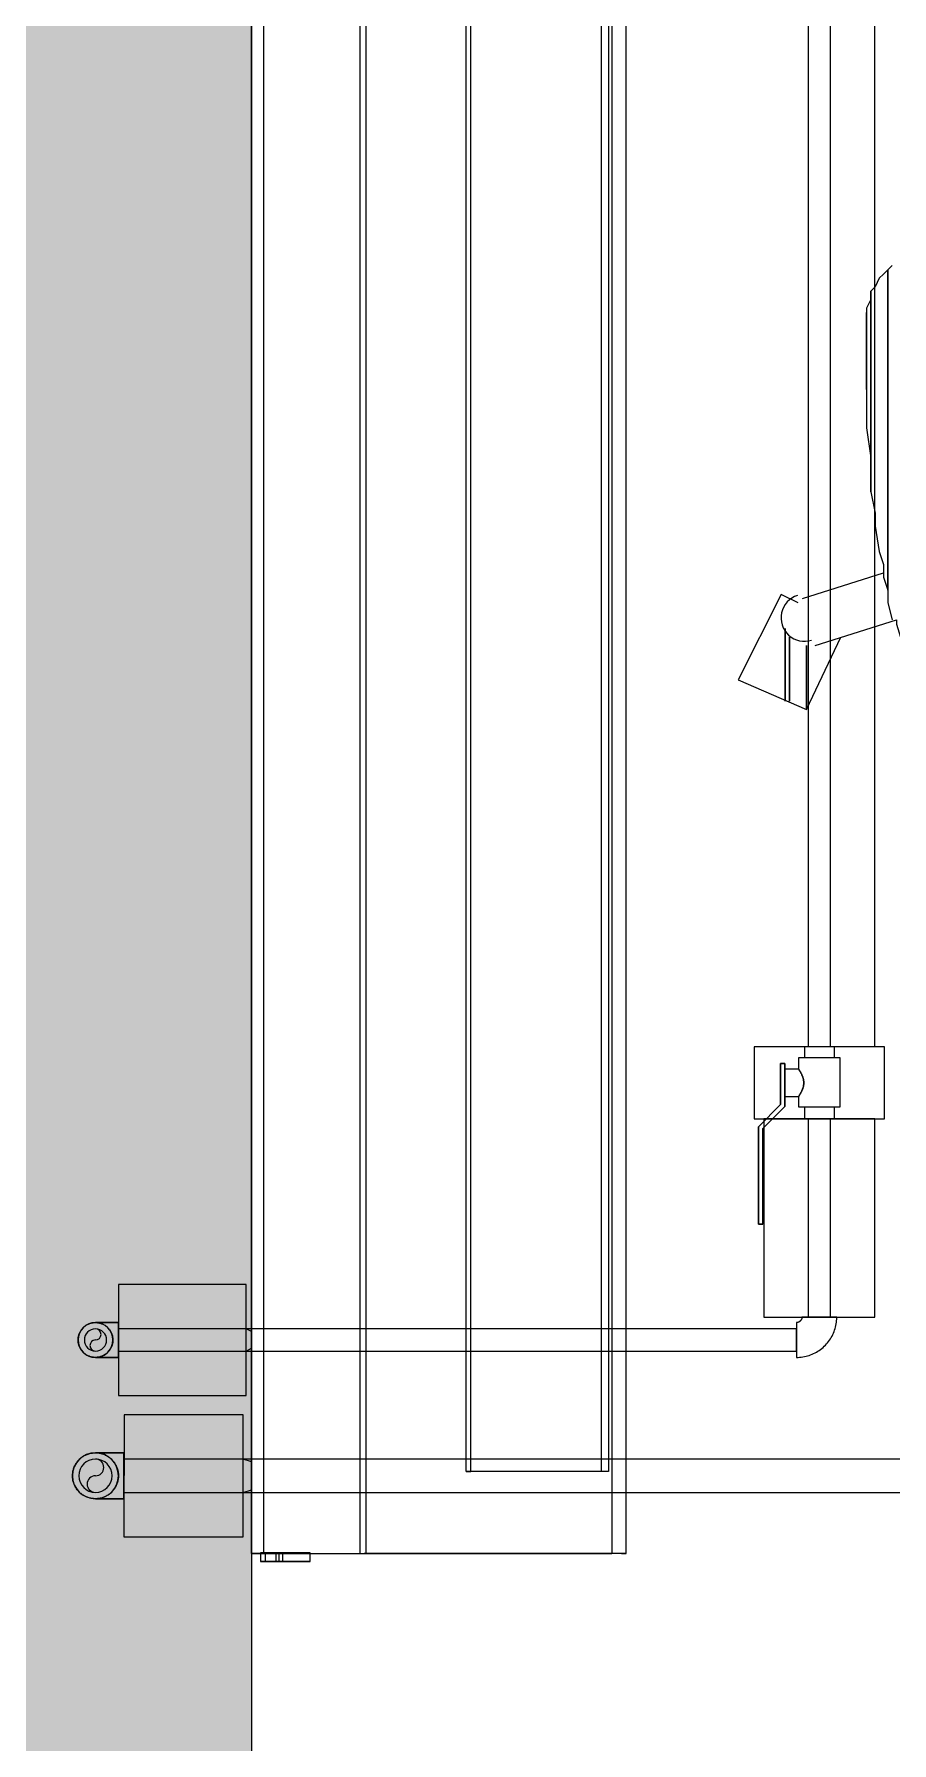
# Model space of a CAD drawing. Header units: metres. Extents: x 29 to 86.9, y -23.2 to 39.7.
# Drawn here: x 71.625 to 72.116, y -19.222 to -18.243 of the extents above; entities that cross this region are included whole.
import ezdxf

# ---------------------------------------------------------------- set-up
doc = ezdxf.new("R2010")
doc.units = ezdxf.units.M
doc.header["$LTSCALE"] = 100
doc.layers.get('0').update_dxf_attribs({"color": 254})
for name, color, linetype, lineweight in [('Arqui', 8, 'Continuous', 0), ('M-EQPM', 14, 'Continuous', 18), ('P-PIPE', 7, 'Continuous', 18)]:
    doc.layers.add(name, color=color, linetype=linetype, lineweight=lineweight)

# ---------------------------------------------------------------- blocks, each defined once
blk = doc.blocks.new('estructura etapa 3')
at = {"layer": 'Arqui'}
h = blk.add_hatch(color=256, dxfattribs=at)
h.paths.add_polyline_path([(-91.65052, -6658.12395), (-91.65052, -6657.62395), (-92.34962, -6657.62395), (-92.34962, -6658.12395)])
h.paths.add_polyline_path([(-49.3536, -6658.12395), (-49.3536, -6657.62395), (-50.0545, -6657.62407), (-50.0545, -6658.12407)])
h.paths.add_polyline_path([(-56.05269, -6658.12395), (-56.05269, -6657.62395), (-56.75269, -6657.62405), (-56.75269, -6658.12405)])
h.paths.add_polyline_path([(-76.44963, -6659.12395), (-76.94963, -6659.12395), (-76.94963, -6657.62395), (-76.44963, -6657.62395)])
h.paths.add_polyline_path([(-83.94962, -6659.12395), (-84.44962, -6659.12395), (-84.44962, -6657.62395), (-83.94962, -6657.62395)])
h.paths.add_polyline_path([(-60.452, -6659.12395), (-60.952, -6659.12395), (-60.952, -6657.62395), (-60.452, -6657.62395)])
h.paths.add_polyline_path([(-67.94963, -6659.12395), (-68.44963, -6659.12395), (-68.44963, -6657.62395), (-67.94963, -6657.62395)])
h.paths.add_polyline_path([(-91.85007, -6668.19877), (-91.85097, -6667.59877), (-92.35007, -6667.59878), (-92.34917, -6668.19878)])
h.paths.add_polyline_path([(-49.3536, -6668.19883), (-49.3536, -6667.59883), (-49.8536, -6667.59883), (-49.8536, -6668.19883)])
h.paths.add_polyline_path([(-56.15447, -6668.14883), (-56.15447, -6667.64883), (-56.85357, -6667.64908), (-56.85357, -6668.14908)])
h.paths.add_polyline_path([(-59.952, -6667.64883), (-59.952, -6668.14883), (-61.452, -6668.14883), (-61.452, -6667.64883)])
h.paths.add_polyline_path([(-75.94963, -6667.64883), (-75.94963, -6668.14883), (-77.44963, -6668.14883), (-77.44963, -6667.64883)])
h.paths.add_polyline_path([(-68.94963, -6667.64883), (-68.94963, -6668.14883), (-67.44963, -6668.14883), (-67.44963, -6667.64883)])
h.paths.add_polyline_path([(-84.94963, -6667.64883), (-84.94963, -6668.14883), (-83.44963, -6668.14883), (-83.44963, -6667.64883)])
h.paths.add_polyline_path([(-91.85007, -6676.19871), (-91.85007, -6675.59871), (-92.34917, -6675.59883), (-92.34917, -6676.19883)])
h.paths.add_polyline_path([(-49.3536, -6676.19883), (-49.3536, -6675.59883), (-49.8536, -6675.59883), (-49.8536, -6676.19883)])
h.paths.add_polyline_path([(-56.15447, -6676.14883), (-56.15447, -6675.64883), (-56.75357, -6675.64883), (-56.75357, -6676.14883)])
h.paths.add_polyline_path([(-59.952, -6675.64883), (-59.952, -6676.14883), (-61.452, -6676.14883), (-61.452, -6675.64883)])
h.paths.add_polyline_path([(-75.94963, -6675.64883), (-75.94963, -6676.14883), (-77.44963, -6676.14883), (-77.44963, -6675.64883)])
h.paths.add_polyline_path([(-68.94963, -6675.64883), (-68.94963, -6676.14883), (-67.44963, -6676.14883), (-67.44963, -6675.64883)])
h.paths.add_polyline_path([(-84.94963, -6675.64883), (-84.94963, -6676.14883), (-83.44963, -6676.14883), (-83.44963, -6675.64883)])
h.paths.add_polyline_path([(-91.84715, -6686.29878), (-91.85051, -6685.69877), (-92.34961, -6685.69877), (-92.34625, -6686.29877)])
h.paths.add_polyline_path([(-49.35447, -6686.29871), (-49.3536, -6685.69871), (-49.8536, -6685.69871), (-49.85447, -6686.29871)])
h.paths.add_polyline_path([(-56.15447, -6686.24883), (-56.15447, -6685.74883), (-56.75357, -6685.74883), (-56.75357, -6686.24883)])
h.paths.add_polyline_path([(-59.952, -6685.74883), (-59.952, -6686.24883), (-61.452, -6686.24883), (-61.452, -6685.74883)])
h.paths.add_polyline_path([(-75.94963, -6685.74883), (-75.94963, -6686.24883), (-77.44963, -6686.24883), (-77.44963, -6685.74883)])
h.paths.add_polyline_path([(-68.94963, -6685.74883), (-68.94963, -6686.24883), (-67.44963, -6686.24883), (-67.44963, -6685.74883)])
h.paths.add_polyline_path([(-84.94963, -6685.74883), (-84.94963, -6686.24883), (-83.44963, -6686.24883), (-83.44963, -6685.74883)])
h.paths.add_polyline_path([(-49.35315, -6694.29444), (-49.3536, -6693.69892), (-49.8545, -6693.69874), (-49.85405, -6694.29426)])
h.paths.add_polyline_path([(-56.0536, -6694.24883), (-56.0536, -6693.74883), (-56.75269, -6693.74878), (-56.75269, -6694.24878)])
h.paths.add_polyline_path([(-91.65052, -6694.24882), (-91.65052, -6693.74882), (-92.34962, -6693.74883), (-92.34962, -6694.24883)])
h.paths.add_polyline_path([(-59.952, -6693.74883), (-59.952, -6694.24883), (-61.452, -6694.24883), (-61.452, -6693.74883)])
h.paths.add_polyline_path([(-75.94963, -6693.74883), (-75.94963, -6694.24883), (-77.44963, -6694.24883), (-77.44963, -6693.74883)])
h.paths.add_polyline_path([(-68.94963, -6693.74883), (-68.94963, -6694.24883), (-67.44963, -6694.24883), (-67.44963, -6693.74883)])
h.paths.add_polyline_path([(-84.94963, -6693.74883), (-84.94963, -6694.24883), (-83.44963, -6694.24883), (-83.44963, -6693.74883)])
h.paths.add_polyline_path([(-49.35777, -6703.97368), (-49.35316, -6703.37368), (-49.85404, -6703.37399), (-49.85865, -6703.97399)])
h.paths.add_polyline_path([(-56.0536, -6703.92384), (-56.0536, -6703.42384), (-56.75273, -6703.42407), (-56.75273, -6703.92407)])
h.paths.add_polyline_path([(-67.94963, -6704.92408), (-67.94963, -6703.42408), (-68.44963, -6703.42408), (-68.44963, -6704.92408)])
h.paths.add_polyline_path([(-91.65052, -6703.92384), (-91.65052, -6703.42384), (-92.34967, -6703.42384), (-92.34967, -6703.92384)])
h.paths.add_polyline_path([(-61.84721, -6703.42384), (-60.34721, -6703.42384), (-60.34721, -6703.92384), (-61.84721, -6703.92384)])
h.paths.add_polyline_path([(-83.94962, -6704.92408), (-83.94962, -6703.42408), (-84.44962, -6703.42408), (-84.44962, -6704.92408)])
h.paths.add_polyline_path([(-76.44963, -6704.92408), (-76.44963, -6703.42408), (-76.94963, -6703.42408), (-76.94963, -6704.92408)])
h.paths.add_polyline_path([(-49.3536, -6711.94883), (-49.3536, -6711.44883), (-50.0536, -6711.44883), (-50.0536, -6711.94883)])
h.paths.add_polyline_path([(-55.9536, -6711.94883), (-55.9536, -6711.44883), (-56.6536, -6711.44883), (-56.6536, -6711.94883)])
h.paths.add_polyline_path([(-91.64962, -6711.94883), (-91.64962, -6711.44883), (-92.34962, -6711.44883), (-92.34962, -6711.94883)])
h.paths.add_polyline_path([(-60.952, -6711.94883), (-60.952, -6709.54883), (-60.452, -6709.54883), (-60.452, -6711.94883)])
h.paths.add_polyline_path([(-68.44963, -6709.54883), (-68.44963, -6711.94883), (-67.94963, -6711.94883), (-67.94963, -6709.54883)])
h.paths.add_polyline_path([(-76.94963, -6709.54883), (-76.94963, -6711.94883), (-76.44963, -6711.94883), (-76.44963, -6709.54883)])
h.paths.add_polyline_path([(-83.94962, -6709.54883), (-83.94962, -6711.94883), (-84.44962, -6711.94883), (-84.44962, -6709.54883)])
blk.add_lwpolyline([(-60.952, -6711.94883), (-60.952, -6709.54883), (-60.452, -6709.54883), (-60.452, -6711.94883)], close=True, dxfattribs=at)
blk = doc.blocks.new('A$C9582355f')
at = {"layer": 'Arqui'}
for points in [[(43.13332, 4.78815), (43.13087, 4.78571), (43.12843, 4.78326), (43.12598, 4.78082), (43.12354, 4.77593), (43.12109, 4.77348), (43.12109, 4.76859), (43.11865, 4.7637), (43.11865, 4.76125), (43.11865, 4.75881), (43.11865, 4.75392), (43.11865, 4.74658), (43.11865, 4.73435), (43.11865, 4.72701), (43.11865, 4.71723), (43.11865, 4.70989), (43.11865, 4.69522), (43.12109, 4.6781), (43.12109, 4.66832), (43.12109, 4.65854), (43.12354, 4.64631), (43.12354, 4.63897), (43.12598, 4.6243), (43.12843, 4.61696), (43.12843, 4.60962), (43.13087, 4.60229), (43.13087, 4.59495), (43.13332, 4.58517)], [(43.13087, 4.60229), (43.13087, 4.78571), (43.13087, 4.60229)], [(43.12109, 4.65854), (43.12109, 4.77348), (43.12109, 4.65854)], [(43.11865, 4.71723), (43.11865, 4.76125), (43.11865, 4.71723)], [(43.08196, 4.5974), (43.12843, 4.61207)], [(43.07952, 4.59495), (43.06973, 4.59984), (43.04528, 4.55093), (43.08441, 4.53381), (43.10397, 4.57539)], [(43.07218, 4.5387), (43.07218, 4.58028), (43.07218, 4.5387)], [(43.07218, 4.5387), (43.07218, 4.58028), (43.07218, 4.5387)], [(43.0893, 4.5705), (43.13576, 4.58517), (43.13576, 4.58272), (43.13821, 4.57539), (43.13821, 4.5705)], [(43.07218, 4.5387), (43.07218, 4.57783), (43.07218, 4.5387)], [(43.07218, 4.5387), (43.07218, 4.57783), (43.07218, 4.5387)], [(43.07462, 4.5387), (43.07462, 4.57539), (43.07462, 4.5387)], [(43.07462, 4.5387), (43.07462, 4.57539), (43.07462, 4.5387)], [(43.08441, 4.53381), (43.08441, 4.5705), (43.08441, 4.53381)], [(43.08441, 4.53381), (43.08441, 4.5705), (43.08441, 4.53381)], [(43.04528, 4.55093), (43.08441, 4.53381)]]:
    blk.add_lwpolyline(points, dxfattribs=at)
blk.add_arc((43.08318, 4.58639), 0.01345, 107.56155, 287.56165, dxfattribs=at)
blk.add_blockref('estructura etapa 3', (103.2187, 6714.91415), dxfattribs=at)
blk = doc.blocks.new('USA_IDU_RAC_QMD3_231005_SALIDA ATRAS - 18_000BTU_ 208-230V_ AR18CSDABWKNCV-2213265-NIVEL 02')
at = {"layer": 'M-EQPM', "color": 1, "true_color": 0xff0000}
for p, q in [((75.40475, -13.62969), (75.39979, -13.62969)), ((76.46006, -13.62459), (75.40444, -13.62459)), ((75.40444, -13.62459), (75.40444, -13.68683)), ((75.40444, -13.62459), (76.46006, -13.62459)), ((75.40444, -13.63156), (75.40444, -13.62489)), ((75.40475, -13.63241), (75.39979, -13.63241)), ((75.39979, -13.63876), (75.40475, -13.63876)), ((75.40444, -13.63156), (76.46006, -13.63156)), ((75.40475, -13.64012), (75.39979, -13.64012)), ((75.39979, -13.64239), (75.40475, -13.64239)), ((75.39979, -13.65812), (75.40475, -13.65812)), ((75.40444, -13.68683), (75.40444, -13.68909)), ((75.40444, -13.68683), (76.46006, -13.68683)), ((75.40444, -13.69018), (76.46006, -13.69018)), ((75.45142, -13.74745), (75.45142, -13.75001)), ((75.45142, -13.74745), (76.41506, -13.74745)), ((75.45142, -13.75001), (76.41506, -13.75001)), ((75.45142, -13.82895), (75.45142, -13.82496)), ((75.45142, -13.82496), (76.41506, -13.82496)), ((75.40444, -13.83633), (75.40444, -13.83072)), ((76.46006, -13.83072), (75.40444, -13.83072)), ((76.41506, -13.82895), (75.45142, -13.82895)), ((75.40444, -13.83897), (76.46006, -13.83897)), ((75.40444, -13.83897), (76.46006, -13.83897))]:
    blk.add_line(p, q, dxfattribs=at)
for centre, major_axis, start_param, end_param in [((75.39979, -13.63604), (0, 0.00635), 0, 3.141593), ((75.39979, -13.63604), (0, 0.00635), 3.141593, 6.283185), ((75.40444, -13.62685), (0, 0.00226), 0, 0.523599), ((75.40475, -13.63604), (0, 0.00635), 3.141593, 6.283185), ((75.40475, -13.63604), (0, 0.00635), 0, 3.141593), ((75.39979, -13.63558), (0, 0.00317), 0, 3.141593), ((75.39979, -13.63558), (0, 0.00318), 3.141593, 6.283185), ((75.40444, -13.64455), (0, 0.49795), 1.544707, 1.953968), ((75.40475, -13.63558), (0, 0.00317), 3.141593, 6.283185), ((75.40475, -13.63558), (0, 0.00318), 0, 3.141593), ((75.39979, -13.64912), (0, 0.009), 0, 3.141593), ((75.39979, -13.64912), (0, 0.009), 3.141593, 6.283185), ((75.40475, -13.64912), (0, 0.009), 3.141593, 6.283185), ((75.40475, -13.64912), (0, 0.009), 0, 3.141593), ((75.40444, -13.69294), (0, 0.00545), 5.244483, 5.497787), ((75.40444, -13.67528), (0, 0.20951), 3.815648, 4.641231), ((75.45142, -13.68475), (0, 0.1887), 3.874838, 4.373706), ((75.45142, -13.68709), (0, 0.19169), 3.879276, 4.377979), ((75.40444, -13.83235), (0, 0.00661), 2.216568, 3.141593)]:
    blk.add_ellipse(centre, major_axis=major_axis, ratio=0.000003, start_param=start_param, end_param=end_param, dxfattribs=at)
blk = doc.blocks.new('Ball_Valve-Brass-Standard_Port-WATTS-WBVS3-0_38_Thru_3_00_Inch-Soldered - 3_8_-2001148-NIVEL 02')
at = {"layer": 'P-PIPE', "color": 30, "true_color": 0xff8000}
for p, q in [((72.06575, -18.82316), (72.06575, -18.82946)), ((72.07436, -18.82316), (72.06575, -18.82316)), ((72.08297, -18.82316), (72.07436, -18.82316)), ((72.08297, -18.82946), (72.08297, -18.82316)), ((72.05462, -18.83273), (72.05213, -18.83273)), ((72.05213, -18.83273), (72.05213, -18.8563)), ((72.05213, -18.8563), (72.05213, -18.83273)), ((72.05213, -18.83273), (72.05462, -18.83273)), ((72.05462, -18.85734), (72.05462, -18.83273)), ((72.05462, -18.83273), (72.05462, -18.85734)), ((72.06244, -18.82946), (72.06244, -18.83593)), ((72.07436, -18.82946), (72.06244, -18.82946)), ((72.07436, -18.82946), (72.06575, -18.82946)), ((72.08297, -18.82946), (72.07436, -18.82946)), ((72.08627, -18.82946), (72.07436, -18.82946)), ((72.08627, -18.85752), (72.08627, -18.82946)), ((72.06244, -18.83593), (72.05462, -18.83593)), ((72.05462, -18.83593), (72.05462, -18.85168)), ((72.05462, -18.83593), (72.05462, -18.85168)), ((72.05462, -18.85168), (72.06244, -18.85168)), ((72.06244, -18.85168), (72.06244, -18.85752)), ((72.05213, -18.8563), (72.03943, -18.869)), ((72.03943, -18.869), (72.05213, -18.8563)), ((72.04192, -18.87004), (72.05462, -18.85734)), ((72.05462, -18.85734), (72.04192, -18.87004)), ((72.06244, -18.85752), (72.07436, -18.85752)), ((72.06575, -18.85752), (72.06575, -18.86446)), ((72.06575, -18.85752), (72.07436, -18.85752)), ((72.06575, -18.86446), (72.07436, -18.86446)), ((72.07436, -18.85752), (72.08297, -18.85752)), ((72.07436, -18.85752), (72.08627, -18.85752)), ((72.07436, -18.86446), (72.08297, -18.86446)), ((72.08297, -18.86446), (72.08297, -18.85752)), ((72.03943, -18.869), (72.03943, -18.92478)), ((72.03943, -18.92478), (72.03943, -18.869)), ((72.04192, -18.92478), (72.04192, -18.87004)), ((72.04192, -18.87004), (72.04192, -18.92478)), ((72.03943, -18.92478), (72.04192, -18.92478)), ((72.04192, -18.92478), (72.03943, -18.92478))]:
    blk.add_line(p, q, dxfattribs=at)
for points in [[(72.06244, -18.85168), (72.06246, -18.85168), (72.06251, -18.85162), (72.06264, -18.85141), (72.06276, -18.85119), (72.06293, -18.85092), (72.06313, -18.8506), (72.06332, -18.85029), (72.06348, -18.85002), (72.06359, -18.84981), (72.06371, -18.84959), (72.06387, -18.84928), (72.06409, -18.84887), (72.0643, -18.84844), (72.06444, -18.84811), (72.06452, -18.84792), (72.06458, -18.84778), (72.06463, -18.84763), (72.0647, -18.84743), (72.06483, -18.84708), (72.06501, -18.84655), (72.06516, -18.84601), (72.06526, -18.84556), (72.06531, -18.84522), (72.06535, -18.84487), (72.06539, -18.8444), (72.06541, -18.84381), (72.06539, -18.84321), (72.06535, -18.84274), (72.06531, -18.8424), (72.06526, -18.84206), (72.06516, -18.84161), (72.06501, -18.84106), (72.06483, -18.84054), (72.0647, -18.84018), (72.06463, -18.83998), (72.06458, -18.83983), (72.06452, -18.83969), (72.06444, -18.8395), (72.0643, -18.83918), (72.06409, -18.83874), (72.06387, -18.83833), (72.0637, -18.83802), (72.06359, -18.8378), (72.06348, -18.83759), (72.06332, -18.83732), (72.06313, -18.83701), (72.06293, -18.83669), (72.06276, -18.83642), (72.06264, -18.83621), (72.06251, -18.836), (72.06246, -18.83593), (72.06244, -18.83593)], [(72.06244, -18.83593), (72.06246, -18.83593), (72.06251, -18.836), (72.06264, -18.83621), (72.06276, -18.83642), (72.06293, -18.83669), (72.06313, -18.83701), (72.06332, -18.83732), (72.06348, -18.83759), (72.06359, -18.8378), (72.0637, -18.83802), (72.06387, -18.83833), (72.06409, -18.83874), (72.0643, -18.83918), (72.06444, -18.8395), (72.06452, -18.83969), (72.06458, -18.83983), (72.06463, -18.83998), (72.0647, -18.84018), (72.06483, -18.84054), (72.06501, -18.84106), (72.06516, -18.84161), (72.06526, -18.84206), (72.06531, -18.8424), (72.06535, -18.84274), (72.06539, -18.84321), (72.06541, -18.84381), (72.06539, -18.8444), (72.06535, -18.84487), (72.06531, -18.84522), (72.06526, -18.84556), (72.06516, -18.84601), (72.06501, -18.84655), (72.06483, -18.84708), (72.0647, -18.84743), (72.06463, -18.84763), (72.06458, -18.84778), (72.06452, -18.84792), (72.06444, -18.84811), (72.0643, -18.84844), (72.06409, -18.84887), (72.06387, -18.84928), (72.06371, -18.84959), (72.06359, -18.84981), (72.06348, -18.85002), (72.06332, -18.85029), (72.06313, -18.8506), (72.06293, -18.85092), (72.06276, -18.85119), (72.06264, -18.85141), (72.06251, -18.85162), (72.06246, -18.85168), (72.06244, -18.85168)]]:
    blk.add_open_spline(points, degree=3, knots=[0, 0, 0, 0, 0.055556, 0.083333, 0.111111, 0.138889, 0.166667, 0.194444, 0.208333, 0.222222, 0.236111, 0.25, 0.277778, 0.305556, 0.319444, 0.326389, 0.333333, 0.340278, 0.347222, 0.361111, 0.388889, 0.416667, 0.430556, 0.444444, 0.458333, 0.472222, 0.5, 0.527778, 0.541667, 0.555556, 0.569444, 0.583333, 0.611111, 0.638889, 0.652778, 0.659722, 0.666667, 0.673611, 0.680556, 0.694444, 0.722222, 0.75, 0.763889, 0.777778, 0.791667, 0.805556, 0.833333, 0.861111, 0.888889, 0.916667, 0.944444, 1, 1, 1, 1], dxfattribs=at)
blk = doc.blocks.new('Elbow - Welded - REFRIGERACION-V11-NIVEL 02')
at = {"layer": 'P-PIPE', "color": 1, "true_color": 0xff0000}
for p, q in [((71.67633, -19.06883), (71.67633, -19.05568)), ((71.67633, -19.08198), (71.67633, -19.06883))]:
    blk.add_line(p, q, dxfattribs=at)
at = {"layer": 'P-PIPE', "color": 1, "true_color": 0xff0000, "flags": 128}
for points in [[(71.67633, -19.05568), (71.67568, -19.05568), (71.67503, -19.05568), (71.67438, -19.05568), (71.67373, -19.05568), (71.67309, -19.05568), (71.67245, -19.05568), (71.67182, -19.05568), (71.6712, -19.05568), (71.67058, -19.05568), (71.66998, -19.05568), (71.66938, -19.05568), (71.6688, -19.05568), (71.66822, -19.05568), (71.66766, -19.05568), (71.66712, -19.05568), (71.66659, -19.05568), (71.66607, -19.05568), (71.66557, -19.05568), (71.66509, -19.05568), (71.66462, -19.05568), (71.66418, -19.05568), (71.66375, -19.05568), (71.66335, -19.05568), (71.66296, -19.05568), (71.6626, -19.05568), (71.66226, -19.05568), (71.66194, -19.05568), (71.66164, -19.05568), (71.66137, -19.05568), (71.66112, -19.05568), (71.6609, -19.05568), (71.6607, -19.05568), (71.66052, -19.05568), (71.66037, -19.05568), (71.66025, -19.05568), (71.66015, -19.05568), (71.66008, -19.05568), (71.66003, -19.05568), (71.66001, -19.05568)], [(71.66001, -19.08198), (71.66002, -19.08198), (71.66006, -19.08198), (71.66013, -19.08198), (71.66022, -19.08198), (71.66034, -19.08198), (71.66048, -19.08198), (71.66065, -19.08198), (71.66084, -19.08198), (71.66106, -19.08198), (71.6613, -19.08198), (71.66157, -19.08198), (71.66186, -19.08198), (71.66217, -19.08198), (71.6625, -19.08198), (71.66286, -19.08198), (71.66324, -19.08198), (71.66364, -19.08198), (71.66406, -19.08198), (71.6645, -19.08198), (71.66496, -19.08198), (71.66544, -19.08198), (71.66593, -19.08198), (71.66644, -19.08198), (71.66697, -19.08198), (71.66751, -19.08198), (71.66807, -19.08198), (71.66864, -19.08198), (71.66922, -19.08198), (71.66981, -19.08198), (71.67042, -19.08198), (71.67103, -19.08198), (71.67165, -19.08198), (71.67228, -19.08198), (71.67292, -19.08198), (71.67356, -19.08198), (71.6742, -19.08198), (71.67485, -19.08198), (71.6755, -19.08198), (71.67616, -19.08198), (71.67633, -19.08198)]]:
    blk.add_lwpolyline(points, dxfattribs=at)
at = {"layer": 'P-PIPE', "color": 1, "true_color": 0xff0000}
for start, end in [(0, 180), (180, 0)]:
    blk.add_arc((71.66001, -19.06883), 0.01315, start, end, dxfattribs=at)
blk = doc.blocks.new('Elbow - Welded - REFRIGERACION-V13-NIVEL 02')
at = {"layer": 'P-PIPE', "color": 1, "true_color": 0xff0000}
for p, q in [((71.67633, -19.06883), (71.67634, -19.05569)), ((71.67633, -19.08198), (71.67633, -19.06883))]:
    blk.add_line(p, q, dxfattribs=at)
at = {"layer": 'P-PIPE', "color": 1, "true_color": 0xff0000, "flags": 128}
for points in [[(71.64686, -19.06882), (71.64688, -19.0683), (71.64691, -19.06777), (71.64696, -19.06725), (71.64703, -19.06673), (71.64713, -19.06621), (71.64724, -19.0657), (71.64738, -19.06519), (71.64753, -19.06469), (71.64771, -19.06419), (71.6479, -19.0637), (71.64812, -19.06322), (71.64835, -19.06275), (71.6486, -19.06229), (71.64888, -19.06184), (71.64916, -19.0614), (71.64947, -19.06097), (71.64979, -19.06056), (71.65013, -19.06016), (71.65049, -19.05977), (71.65086, -19.05939), (71.65124, -19.05904), (71.65164, -19.05869), (71.65205, -19.05837), (71.65248, -19.05806), (71.65291, -19.05776), (71.65336, -19.05749), (71.65382, -19.05723), (71.65429, -19.05699), (71.65477, -19.05677), (71.65525, -19.05657), (71.65575, -19.05639), (71.65625, -19.05623), (71.65675, -19.05609), (71.65726, -19.05597), (71.65778, -19.05587), (71.6583, -19.05579), (71.65882, -19.05574), (71.65935, -19.0557), (71.65987, -19.05568), (71.66002, -19.05568)], [(71.66002, -19.05568), (71.66054, -19.05569), (71.66107, -19.05572), (71.66159, -19.05578), (71.66211, -19.05585), (71.66263, -19.05594), (71.66314, -19.05606), (71.66365, -19.05619), (71.66415, -19.05635), (71.66465, -19.05653), (71.66513, -19.05672), (71.66561, -19.05694), (71.66609, -19.05717), (71.66655, -19.05742), (71.667, -19.05769), (71.66744, -19.05798), (71.66787, -19.05829), (71.66828, -19.05861), (71.66868, -19.05895), (71.66907, -19.0593), (71.66945, -19.05967), (71.6698, -19.06006), (71.67015, -19.06046), (71.67047, -19.06087), (71.67078, -19.06129), (71.67108, -19.06173), (71.67135, -19.06218), (71.67161, -19.06264), (71.67185, -19.0631), (71.67207, -19.06358), (71.67227, -19.06407), (71.67245, -19.06456), (71.67261, -19.06506), (71.67275, -19.06557), (71.67287, -19.06608), (71.67297, -19.0666), (71.67305, -19.06712), (71.6731, -19.06764), (71.67314, -19.06817), (71.67316, -19.06869), (71.67316, -19.06883)], [(71.66002, -19.05568), (71.66003, -19.05568), (71.66007, -19.05568), (71.66013, -19.05568), (71.66022, -19.05568), (71.66034, -19.05568), (71.66048, -19.05568), (71.66065, -19.05568), (71.66084, -19.05568), (71.66106, -19.05568), (71.6613, -19.05568), (71.66157, -19.05568), (71.66186, -19.05568), (71.66217, -19.05568), (71.66251, -19.05568), (71.66287, -19.05568), (71.66325, -19.05568), (71.66365, -19.05568), (71.66407, -19.05568), (71.66451, -19.05568), (71.66497, -19.05568), (71.66544, -19.05568), (71.66594, -19.05568), (71.66645, -19.05568), (71.66698, -19.05568), (71.66752, -19.05568), (71.66807, -19.05568), (71.66864, -19.05568), (71.66923, -19.05568), (71.66982, -19.05569), (71.67042, -19.05569), (71.67104, -19.05569), (71.67166, -19.05569), (71.67229, -19.05569), (71.67292, -19.05569), (71.67356, -19.05569), (71.67421, -19.05569), (71.67486, -19.05569), (71.67551, -19.05569), (71.67616, -19.05569), (71.67634, -19.05569)], [(71.66001, -19.08197), (71.65948, -19.08196), (71.65896, -19.08193), (71.65843, -19.08188), (71.65791, -19.08181), (71.65739, -19.08171), (71.65688, -19.0816), (71.65637, -19.08146), (71.65587, -19.08131), (71.65538, -19.08113), (71.65489, -19.08094), (71.65441, -19.08072), (71.65394, -19.08049), (71.65347, -19.08023), (71.65302, -19.07996), (71.65258, -19.07968), (71.65216, -19.07937), (71.65174, -19.07905), (71.65134, -19.07871), (71.65095, -19.07835), (71.65058, -19.07798), (71.65022, -19.0776), (71.64988, -19.0772), (71.64955, -19.07679), (71.64924, -19.07636), (71.64895, -19.07593), (71.64867, -19.07548), (71.64841, -19.07502), (71.64818, -19.07455), (71.64796, -19.07407), (71.64776, -19.07359), (71.64758, -19.07309), (71.64742, -19.07259), (71.64727, -19.07209), (71.64715, -19.07157), (71.64706, -19.07106), (71.64698, -19.07054), (71.64692, -19.07002), (71.64688, -19.06949), (71.64687, -19.06897), (71.64686, -19.06882)], [(71.67316, -19.06883), (71.67315, -19.06936), (71.67312, -19.06988), (71.67306, -19.07041), (71.67299, -19.07093), (71.67289, -19.07144), (71.67278, -19.07196), (71.67264, -19.07247), (71.67249, -19.07297), (71.67231, -19.07346), (71.67212, -19.07395), (71.6719, -19.07443), (71.67167, -19.0749), (71.67142, -19.07536), (71.67115, -19.07582), (71.67086, -19.07626), (71.67055, -19.07668), (71.67023, -19.0771), (71.66989, -19.0775), (71.66954, -19.07789), (71.66917, -19.07826), (71.66878, -19.07862), (71.66838, -19.07896), (71.66797, -19.07929), (71.66755, -19.0796), (71.66711, -19.07989), (71.66666, -19.08017), (71.6662, -19.08043), (71.66573, -19.08066), (71.66526, -19.08088), (71.66477, -19.08108), (71.66428, -19.08126), (71.66378, -19.08142), (71.66327, -19.08156), (71.66276, -19.08168), (71.66224, -19.08178), (71.66172, -19.08186), (71.6612, -19.08192), (71.66067, -19.08196), (71.66015, -19.08197), (71.66001, -19.08197)], [(71.67633, -19.08198), (71.67568, -19.08198), (71.67502, -19.08198), (71.67437, -19.08198), (71.67373, -19.08198), (71.67309, -19.08198), (71.67245, -19.08198), (71.67182, -19.08198), (71.67119, -19.08198), (71.67058, -19.08198), (71.66997, -19.08198), (71.66938, -19.08198), (71.66879, -19.08198), (71.66822, -19.08198), (71.66766, -19.08198), (71.66711, -19.08198), (71.66658, -19.08198), (71.66606, -19.08198), (71.66557, -19.08198), (71.66508, -19.08198), (71.66462, -19.08198), (71.66417, -19.08198), (71.66375, -19.08198), (71.66334, -19.08198), (71.66296, -19.08198), (71.66259, -19.08198), (71.66225, -19.08198), (71.66193, -19.08198), (71.66164, -19.08198), (71.66136, -19.08198), (71.66112, -19.08198), (71.66089, -19.08198), (71.66069, -19.08198), (71.66052, -19.08198), (71.66037, -19.08198), (71.66024, -19.08198), (71.66015, -19.08197), (71.66007, -19.08197), (71.66003, -19.08197), (71.66001, -19.08197)]]:
    blk.add_lwpolyline(points, dxfattribs=at)
at = {"layer": 'P-PIPE', "color": 1, "true_color": 0xff0000}
for start, end in [(359.97936, 179.97936), (179.97936, 359.97936)]:
    blk.add_arc((71.66001, -19.06883), 0.01315, start, end, dxfattribs=at)
blk = doc.blocks.new('Elbow - Welded - REFRIGERACION-2896997-NIVEL 02')
at = {"layer": 'P-PIPE', "color": 11, "true_color": 0xff8080}
for p, q in [((-0.01315, 0.00997), (-0.01315, -0.00997)), ((-0.01315, 0.00997), (-0.01315, -0.00997)), ((0.00997, 0.01315), (-0.00997, 0.01315)), ((0.00997, 0.01315), (-0.00997, 0.01315))]:
    blk.add_line(p, q, dxfattribs=at)
at = {"layer": 'P-PIPE', "color": 11, "true_color": 0xff8080, "flags": 128}
for points in [[(-0.01315, -0.00997), (-0.01222, -0.00995), (-0.0113, -0.0099), (-0.01038, -0.00981), (-0.00946, -0.00968), (-0.00855, -0.00951), (-0.00765, -0.00931), (-0.00676, -0.00907), (-0.00587, -0.0088), (-0.005, -0.00849), (-0.00414, -0.00815), (-0.0033, -0.00777), (-0.00247, -0.00736), (-0.00166, -0.00692), (-0.00087, -0.00644), (-0.00009, -0.00593), (0.00066, -0.0054), (0.00139, -0.00483), (0.0021, -0.00423), (0.00278, -0.00361), (0.00344, -0.00296), (0.00407, -0.00228), (0.00467, -0.00158), (0.00525, -0.00086), (0.00579, -0.00011), (0.00631, 0.00066), (0.00679, 0.00144), (0.00724, 0.00225), (0.00766, 0.00307), (0.00805, 0.00391), (0.0084, 0.00477), (0.00872, 0.00564), (0.009, 0.00652), (0.00925, 0.00741), (0.00946, 0.00831), (0.00964, 0.00922), (0.00977, 0.01013), (0.00988, 0.01105), (0.00994, 0.01197), (0.00997, 0.0129), (0.00997, 0.01315)], [(-0.00997, 0.01315), (-0.00997, 0.01302), (-0.00998, 0.01289), (-0.00999, 0.01277), (-0.01001, 0.01264), (-0.01003, 0.01252), (-0.01006, 0.01239), (-0.0101, 0.01227), (-0.01013, 0.01215), (-0.01018, 0.01203), (-0.01022, 0.01191), (-0.01027, 0.01179), (-0.01033, 0.01168), (-0.01039, 0.01157), (-0.01046, 0.01146), (-0.01053, 0.01135), (-0.0106, 0.01125), (-0.01068, 0.01115), (-0.01076, 0.01105), (-0.01085, 0.01096), (-0.01093, 0.01087), (-0.01103, 0.01078), (-0.01112, 0.0107), (-0.01122, 0.01062), (-0.01133, 0.01055), (-0.01143, 0.01047), (-0.01154, 0.01041), (-0.01165, 0.01035), (-0.01176, 0.01029), (-0.01188, 0.01024), (-0.012, 0.01019), (-0.01212, 0.01014), (-0.01224, 0.0101), (-0.01236, 0.01007), (-0.01248, 0.01004), (-0.01261, 0.01002), (-0.01273, 0.01), (-0.01286, 0.00998), (-0.01299, 0.00998), (-0.01311, 0.00997), (-0.01315, 0.00997)]]:
    blk.add_lwpolyline(points, dxfattribs=at)
blk = doc.blocks.new('Elbow - Welded - REFRIGERACION-V20-NIVEL 02')
at = {"layer": 'P-PIPE', "color": 11, "true_color": 0xff8080}
for p, q in [((71.67316, -18.99107), (71.67316, -18.9811)), ((71.67316, -19.00104), (71.67316, -18.99107))]:
    blk.add_line(p, q, dxfattribs=at)
at = {"layer": 'P-PIPE', "color": 11, "true_color": 0xff8080, "flags": 128}
for points in [[(71.67316, -18.9811), (71.67263, -18.9811), (71.67211, -18.9811), (71.67158, -18.9811), (71.67106, -18.9811), (71.67055, -18.9811), (71.67003, -18.9811), (71.66952, -18.9811), (71.66902, -18.9811), (71.66853, -18.9811), (71.66804, -18.9811), (71.66756, -18.9811), (71.66709, -18.9811), (71.66663, -18.9811), (71.66617, -18.9811), (71.66573, -18.9811), (71.66531, -18.9811), (71.66489, -18.9811), (71.66449, -18.9811), (71.6641, -18.9811), (71.66373, -18.9811), (71.66337, -18.9811), (71.66303, -18.9811), (71.6627, -18.9811), (71.66239, -18.9811), (71.6621, -18.9811), (71.66182, -18.9811), (71.66156, -18.9811), (71.66132, -18.9811), (71.6611, -18.9811), (71.6609, -18.9811), (71.66072, -18.9811), (71.66056, -18.9811), (71.66042, -18.9811), (71.6603, -18.9811), (71.6602, -18.9811), (71.66012, -18.9811), (71.66007, -18.9811), (71.66003, -18.9811), (71.66001, -18.9811)], [(71.66001, -19.00104), (71.66002, -19.00104), (71.66005, -19.00104), (71.66011, -19.00104), (71.66018, -19.00104), (71.66027, -19.00104), (71.66039, -19.00104), (71.66052, -19.00104), (71.66068, -19.00104), (71.66085, -19.00104), (71.66105, -19.00104), (71.66126, -19.00104), (71.6615, -19.00104), (71.66175, -19.00104), (71.66202, -19.00104), (71.66231, -19.00104), (71.66261, -19.00104), (71.66294, -19.00104), (71.66327, -19.00104), (71.66363, -19.00104), (71.664, -19.00104), (71.66438, -19.00104), (71.66478, -19.00104), (71.66519, -19.00104), (71.66562, -19.00104), (71.66605, -19.00104), (71.6665, -19.00104), (71.66696, -19.00104), (71.66743, -19.00104), (71.66791, -19.00104), (71.66839, -19.00104), (71.66889, -19.00104), (71.66939, -19.00104), (71.66989, -19.00104), (71.67041, -19.00104), (71.67092, -19.00104), (71.67144, -19.00104), (71.67197, -19.00104), (71.67249, -19.00104), (71.67302, -19.00104), (71.67316, -19.00104)]]:
    blk.add_lwpolyline(points, dxfattribs=at)
at = {"layer": 'P-PIPE', "color": 11, "true_color": 0xff8080}
for start, end in [(0, 180), (180, 0)]:
    blk.add_arc((71.66001, -18.99107), 0.00997, start, end, dxfattribs=at)
blk = doc.blocks.new('Elbow - Welded - REFRIGERACION-V22-NIVEL 02')
at = {"layer": 'P-PIPE', "color": 11, "true_color": 0xff8080}
for p, q in [((71.67316, -18.99107), (71.67316, -18.9811)), ((71.67316, -19.00104), (71.67316, -18.99107))]:
    blk.add_line(p, q, dxfattribs=at)
at = {"layer": 'P-PIPE', "color": 11, "true_color": 0xff8080, "flags": 128}
for points in [[(71.65004, -18.99107), (71.65005, -18.99067), (71.65007, -18.99027), (71.65011, -18.98988), (71.65017, -18.98948), (71.65024, -18.98909), (71.65033, -18.9887), (71.65043, -18.98832), (71.65055, -18.98793), (71.65068, -18.98756), (71.65083, -18.98719), (71.65099, -18.98682), (71.65117, -18.98647), (71.65136, -18.98612), (71.65156, -18.98577), (71.65178, -18.98544), (71.65201, -18.98512), (71.65226, -18.9848), (71.65251, -18.9845), (71.65278, -18.9842), (71.65306, -18.98392), (71.65336, -18.98365), (71.65366, -18.98339), (71.65397, -18.98314), (71.65429, -18.9829), (71.65462, -18.98268), (71.65496, -18.98247), (71.65531, -18.98228), (71.65567, -18.9821), (71.65603, -18.98193), (71.6564, -18.98178), (71.65677, -18.98164), (71.65715, -18.98152), (71.65754, -18.98141), (71.65792, -18.98132), (71.65832, -18.98124), (71.65871, -18.98118), (71.65911, -18.98114), (71.6595, -18.98111), (71.6599, -18.9811), (71.66001, -18.9811)], [(71.66001, -18.9811), (71.66041, -18.98111), (71.66081, -18.98113), (71.6612, -18.98117), (71.6616, -18.98123), (71.66199, -18.9813), (71.66238, -18.98139), (71.66277, -18.98149), (71.66315, -18.98161), (71.66352, -18.98174), (71.66389, -18.98189), (71.66426, -18.98205), (71.66462, -18.98223), (71.66497, -18.98242), (71.66531, -18.98262), (71.66564, -18.98284), (71.66597, -18.98307), (71.66628, -18.98332), (71.66659, -18.98357), (71.66688, -18.98384), (71.66716, -18.98412), (71.66744, -18.98442), (71.6677, -18.98472), (71.66794, -18.98503), (71.66818, -18.98535), (71.6684, -18.98568), (71.66861, -18.98602), (71.66881, -18.98637), (71.66899, -18.98673), (71.66915, -18.98709), (71.6693, -18.98746), (71.66944, -18.98783), (71.66956, -18.98821), (71.66967, -18.9886), (71.66976, -18.98898), (71.66984, -18.98938), (71.6699, -18.98977), (71.66994, -18.99017), (71.66997, -18.99056), (71.66998, -18.99096), (71.66998, -18.99107)], [(71.66001, -18.9811), (71.66002, -18.9811), (71.66005, -18.9811), (71.66011, -18.9811), (71.66018, -18.9811), (71.66027, -18.9811), (71.66039, -18.9811), (71.66052, -18.9811), (71.66068, -18.9811), (71.66085, -18.9811), (71.66105, -18.9811), (71.66126, -18.9811), (71.6615, -18.9811), (71.66175, -18.9811), (71.66202, -18.9811), (71.66231, -18.9811), (71.66261, -18.9811), (71.66294, -18.9811), (71.66327, -18.9811), (71.66363, -18.9811), (71.664, -18.9811), (71.66438, -18.9811), (71.66478, -18.9811), (71.66519, -18.9811), (71.66562, -18.9811), (71.66605, -18.9811), (71.6665, -18.9811), (71.66696, -18.9811), (71.66743, -18.9811), (71.66791, -18.9811), (71.66839, -18.9811), (71.66889, -18.9811), (71.66939, -18.9811), (71.66989, -18.9811), (71.67041, -18.9811), (71.67092, -18.9811), (71.67144, -18.9811), (71.67197, -18.9811), (71.67249, -18.9811), (71.67302, -18.9811), (71.67316, -18.9811)], [(71.66001, -19.00104), (71.65961, -19.00103), (71.65921, -19.00101), (71.65882, -19.00097), (71.65842, -19.00092), (71.65803, -19.00084), (71.65764, -19.00076), (71.65726, -19.00065), (71.65687, -19.00054), (71.6565, -19.0004), (71.65613, -19.00026), (71.65576, -19.00009), (71.65541, -18.99992), (71.65506, -18.99972), (71.65471, -18.99952), (71.65438, -18.9993), (71.65406, -18.99907), (71.65374, -18.99882), (71.65344, -18.99857), (71.65314, -18.9983), (71.65286, -18.99802), (71.65259, -18.99773), (71.65233, -18.99742), (71.65208, -18.99711), (71.65184, -18.99679), (71.65162, -18.99646), (71.65141, -18.99612), (71.65122, -18.99577), (71.65104, -18.99542), (71.65087, -18.99505), (71.65072, -18.99468), (71.65058, -18.99431), (71.65046, -18.99393), (71.65035, -18.99355), (71.65026, -18.99316), (71.65018, -18.99277), (71.65012, -18.99237), (71.65008, -18.99198), (71.65005, -18.99158), (71.65004, -18.99118), (71.65004, -18.99107)], [(71.66998, -18.99107), (71.66997, -18.99147), (71.66995, -18.99187), (71.66991, -18.99226), (71.66986, -18.99266), (71.66978, -18.99305), (71.6697, -18.99344), (71.66959, -18.99383), (71.66948, -18.99421), (71.66934, -18.99458), (71.6692, -18.99495), (71.66903, -18.99532), (71.66886, -18.99568), (71.66866, -18.99603), (71.66846, -18.99637), (71.66824, -18.9967), (71.66801, -18.99703), (71.66776, -18.99734), (71.66751, -18.99765), (71.66724, -18.99794), (71.66696, -18.99822), (71.66667, -18.9985), (71.66636, -18.99876), (71.66605, -18.999), (71.66573, -18.99924), (71.6654, -18.99946), (71.66506, -18.99967), (71.66471, -18.99987), (71.66436, -19.00005), (71.66399, -19.00021), (71.66362, -19.00036), (71.66325, -19.0005), (71.66287, -19.00062), (71.66249, -19.00073), (71.6621, -19.00082), (71.66171, -19.0009), (71.66131, -19.00096), (71.66092, -19.001), (71.66052, -19.00103), (71.66012, -19.00104), (71.66001, -19.00104)], [(71.67316, -19.00104), (71.67263, -19.00104), (71.67211, -19.00104), (71.67158, -19.00104), (71.67106, -19.00104), (71.67055, -19.00104), (71.67003, -19.00104), (71.66952, -19.00104), (71.66902, -19.00104), (71.66853, -19.00104), (71.66804, -19.00104), (71.66756, -19.00104), (71.66709, -19.00104), (71.66663, -19.00104), (71.66617, -19.00104), (71.66573, -19.00104), (71.66531, -19.00104), (71.66489, -19.00104), (71.66449, -19.00104), (71.6641, -19.00104), (71.66373, -19.00104), (71.66337, -19.00104), (71.66303, -19.00104), (71.6627, -19.00104), (71.66239, -19.00104), (71.6621, -19.00104), (71.66182, -19.00104), (71.66156, -19.00104), (71.66132, -19.00104), (71.6611, -19.00104), (71.6609, -19.00104), (71.66072, -19.00104), (71.66056, -19.00104), (71.66042, -19.00104), (71.6603, -19.00104), (71.6602, -19.00104), (71.66012, -19.00104), (71.66007, -19.00104), (71.66003, -19.00104), (71.66001, -19.00104)]]:
    blk.add_lwpolyline(points, dxfattribs=at)
at = {"layer": 'P-PIPE', "color": 11, "true_color": 0xff8080}
for start, end in [(359.99989, 179.99989), (179.99989, 359.99989)]:
    blk.add_arc((71.66001, -18.99107), 0.00997, start, end, dxfattribs=at)

msp = doc.modelspace()

# ---------------------------------------------------------------- linework, layer by layer
at = {"layer": 'P-PIPE', "color": 11, "true_color": 0xff8080}
for p, q in [((72.06801, -14.13502), (72.06801, -18.8232)), ((72.08071, -18.8232), (72.08071, -14.13502)), ((72.10611, -18.8232), (72.10611, -14.13502)), ((72.04261, -18.8645), (72.04261, -18.97797)), ((72.10611, -18.8645), (72.04261, -18.8645)), ((72.06801, -18.8645), (72.06801, -18.97797)), ((72.08071, -18.97797), (72.08071, -18.8645)), ((72.10611, -18.97797), (72.10611, -18.8645)), ((71.74619, -18.95937), (71.67316, -18.95937)), ((71.67316, -18.95937), (71.67316, -19.02287)), ((71.74619, -19.02287), (71.74619, -18.95937)), ((72.04261, -18.97797), (72.10611, -18.97797)), ((72.06121, -18.98477), (71.67316, -18.98477)), ((71.67316, -18.98477), (71.67316, -18.99747)), ((71.74619, -18.98477), (71.67316, -18.98477)), ((71.74936, -18.98635), (71.74619, -18.98477)), ((72.06121, -18.99747), (72.06121, -18.98477)), ((71.67316, -18.99747), (72.06121, -18.99747)), ((71.67316, -18.99747), (71.74619, -18.99747)), ((71.74619, -18.99747), (71.74936, -18.99588)), ((71.67316, -19.02287), (71.74619, -19.02287))]:
    msp.add_line(p, q, dxfattribs=at)
at = {"layer": 'P-PIPE', "color": 30, "true_color": 0xff8000}
for p, q in [((72.03704, -18.8232), (72.03704, -18.8645)), ((72.11167, -18.8232), (72.03704, -18.8232)), ((72.11167, -18.8645), (72.11167, -18.8232)), ((72.03704, -18.8645), (72.11167, -18.8645))]:
    msp.add_line(p, q, dxfattribs=at)
at = {"layer": 'P-PIPE', "color": 1, "true_color": 0xff0000}
for p, q in [((71.67635, -19.03395), (71.67632, -19.1038)), ((71.74461, -19.03398), (71.67635, -19.03395)), ((71.74459, -19.10383), (71.74461, -19.03398)), ((72.14304, -19.05935), (71.67633, -19.05935)), ((71.67633, -19.05935), (71.67633, -19.0784)), ((71.7446, -19.05938), (71.67634, -19.05935)), ((71.74936, -19.06097), (71.7446, -19.05938)), ((71.67633, -19.0784), (72.14304, -19.0784)), ((71.67633, -19.0784), (71.74459, -19.07843)), ((71.7446, -19.07843), (71.74936, -19.07684)), ((71.67632, -19.1038), (71.74459, -19.10383))]:
    msp.add_line(p, q, dxfattribs=at)
at = {"layer": 'P-PIPE', "color": 11, "true_color": 0xff8080}
for centre, radius, start, end in [((71.66001, -18.99112), 0.00635, 0, 180), ((71.66001, -18.99112), 0.00635, 180, 0), ((71.66001, -18.99429), 0.00317, 90, 270), ((71.66001, -18.98794), 0.00317, 270, 90)]:
    msp.add_arc(centre, radius, start, end, dxfattribs=at)
at = {"layer": 'P-PIPE', "color": 1, "true_color": 0xff0000}
for centre, radius, start, end in [((71.66001, -19.06887), 0.00953, 0, 180), ((71.66001, -19.06411), 0.00476, 270, 90), ((71.66001, -19.06887), 0.00952, 180, 0), ((71.66001, -19.07364), 0.00476, 90, 270)]:
    msp.add_arc(centre, radius, start, end, dxfattribs=at)

# ---------------------------------------------------------------- block references
msp.add_blockref('A$C9582355f', (28.98266, -23.16397))
at = {"layer": 'M-EQPM', "color": 1, "true_color": 0xff0000, "rotation": 90.00000000000097}
msp.add_blockref('USA_IDU_RAC_QMD3_231005_SALIDA ATRAS - 18_000BTU_ 208-230V_ AR18CSDABWKNCV-2213265-NIVEL 02', (58.12477, -94.51776), dxfattribs=at)
at = {"layer": 'P-PIPE', "color": 30, "true_color": 0xff8000}
msp.add_blockref('Ball_Valve-Brass-Standard_Port-WATTS-WBVS3-0_38_Thru_3_00_Inch-Soldered - 3_8_-2001148-NIVEL 02', (0, -0.00005), dxfattribs=at)
at = {"layer": 'P-PIPE', "color": 11, "true_color": 0xff8080}
for name, p in [('Elbow - Welded - REFRIGERACION-V20-NIVEL 02', (0, -0.00005)), ('Elbow - Welded - REFRIGERACION-V22-NIVEL 02', (0, -0.00005)), ('Elbow - Welded - REFRIGERACION-2896997-NIVEL 02', (72.07436, -18.99112))]:
    msp.add_blockref(name, p, dxfattribs=at)
at = {"layer": 'P-PIPE', "color": 1, "true_color": 0xff0000}
for name in ['Elbow - Welded - REFRIGERACION-V13-NIVEL 02', 'Elbow - Welded - REFRIGERACION-V11-NIVEL 02']:
    msp.add_blockref(name, (0, -0.00005), dxfattribs=at)

doc.saveas('drawing.dxf')
